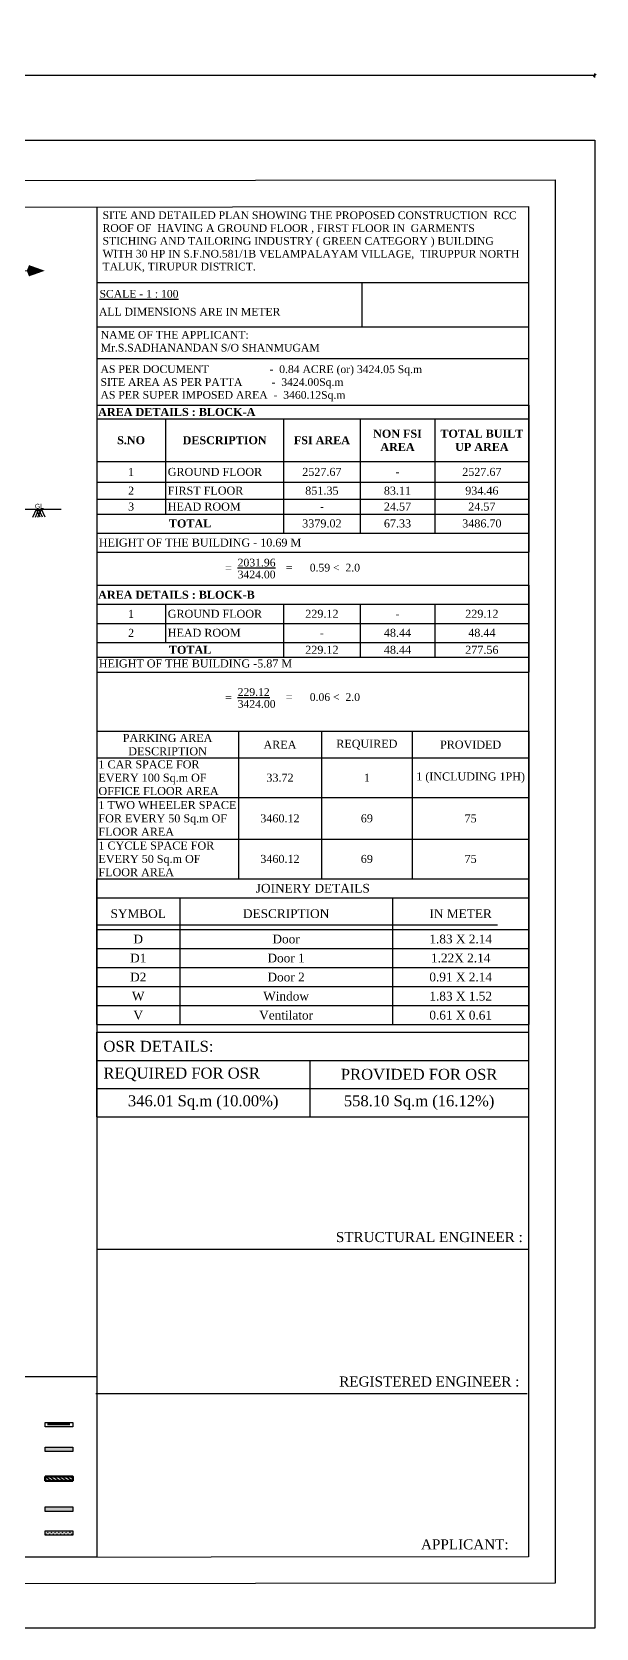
# Model space of a CAD drawing. Header units: metres. Extents: x 0 to 2231, y 0 to 2243.
# Drawn here: x 2189 to 2231.5, y 2121.5 to 2241.6 of the extents above; entities that cross this region are included whole.
import ezdxf
from ezdxf.enums import TextEntityAlignment as Align

# ---------------------------------------------------------------- set-up
doc = ezdxf.new("R2010")
doc.units = ezdxf.units.M
doc.layers.add('00', color=7, linetype='Continuous')
doc.styles.add('ANAND', font='times.ttf')
doc.styles.add('i', font='romantic.ttf')
doc.styles.add('RomanS', font='ARIALN.TTF')
doc.styles.get("Standard").update_dxf_attribs({"font": 'arial.ttf'})
doc.styles.add('TIMES NEW ROMAN', font='times.ttf')
doc.dimstyles.new('STANDARD$0', dxfattribs={"dimtxt": 0.25, "dimasz": 0.18, "dimexe": 0.15, "dimexo": 0.15, "dimgap": 0.1, "dimtad": 0, "dimzin": 0, "dimdsep": 46, "dimtxsty": 'Standard', "dimblk": 'OBLIQUE', "dimcen": 0.0625, "dimdle": 0.02, "dimadec": 0, "dimazin": 0, "dimtfac": 1, "dimtix": 1, "dimtofl": 0, "dimtmove": 2, "dimatfit": 3, "dimldrblk": 'OBLIQUE', "dimfxl": 0, "dimtolj": 1, "dimtzin": 0, "dimarcsym": 0})

# ---------------------------------------------------------------- blocks, each defined once
blk = doc.blocks.new('DIRECTION')
at = {"layer": '00', "lineweight": 20}
h = blk.add_hatch(color=7, dxfattribs=at)
h.paths.add_polyline_path([(2374.98, 1163.408), (2374.977, 1163.285, 1), (2375.022, 1165.532), (2375.02, 1165.409, -1)])
h.paths.add_polyline_path([(2375.007, 1164.748), (2375.009, 1164.889, 1), (2374.99, 1163.928), (2374.993, 1164.069, -1)])
at = {"layer": '00', "color": 7, "linetype": 'ByBlock', "lineweight": 20}
for p, q in [((2374.818, 1165.8), (2374.818, 1166.305)), ((2374.818, 1166.305), (2374.919, 1166.305)), ((2374.919, 1166.305), (2375.12, 1166.002)), ((2375.12, 1165.8), (2374.919, 1166.103)), ((2374.919, 1166.103), (2374.919, 1165.8)), ((2375.12, 1166.002), (2375.12, 1166.305)), ((2375.12, 1166.305), (2375.221, 1166.305)), ((2375.221, 1166.305), (2375.221, 1165.8)), ((2374.919, 1165.8), (2374.818, 1165.8)), ((2375.022, 1165.532), (2375.02, 1165.409)), ((2375.221, 1165.8), (2375.12, 1165.8)), ((2374.221, 1165.219), (2374.057, 1165.39)), ((2375.007, 1164.748), (2375.009, 1164.889)), ((2375.81, 1165.187), (2375.981, 1165.352)), ((2373.876, 1164.431), (2373.639, 1164.436)), ((2374.66, 1164.415), (2375.339, 1164.402)), ((2375.339, 1164.402), (2374.66, 1164.415)), ((2374.755, 1164.173), (2375.245, 1164.644)), ((2375.245, 1164.644), (2374.755, 1164.173)), ((2375.235, 1164.163), (2374.764, 1164.653)), ((2374.764, 1164.653), (2375.235, 1164.163)), ((2374.993, 1164.069), (2375.007, 1164.748)), ((2375.007, 1164.748), (2374.993, 1164.069)), ((2376.123, 1164.389), (2376.361, 1164.384)), ((2376.123, 1164.386), (2376.361, 1164.381)), ((2374.993, 1164.069), (2374.99, 1163.928)), ((2374.189, 1163.63), (2374.018, 1163.465)), ((2374.977, 1163.285), (2374.973, 1163.047)), ((2374.977, 1163.285), (2374.98, 1163.408)), ((2375.778, 1163.598), (2375.943, 1163.427))]:
    blk.add_line(p, q, dxfattribs=at)
at = {"layer": '00', "color": 7, "lineweight": 20}
for p, q in [((2375.04, 1166.575), (2375.042, 1166.306)), ((2375.022, 1165.532), (2375.02, 1165.841))]:
    blk.add_line(p, q, dxfattribs=at)
at = {"layer": '00', "color": 7, "linetype": 'ByBlock', "lineweight": 20}
for radius in [1.124, 1.001, 0.48, 0.34]:
    blk.add_circle((2375, 1164.408), radius, dxfattribs=at)
for points in [[(2375.052, 1167.216), (2374.841, 1166.659), (2375.04, 1166.575)], [(2375.04, 1166.575), (2375.241, 1166.651), (2375.052, 1167.216)], [(2374.306, 1165.13), (2374.533, 1165.126), (2374.302, 1164.904)], [(2375.02, 1165.409), (2375.177, 1165.246), (2374.856, 1165.252)], [(2375.722, 1165.102), (2375.717, 1164.875), (2375.495, 1165.106)], [(2373.399, 1164.44), (2373.68, 1164.515), (2373.639, 1164.436)], [(2373.677, 1164.355), (2373.639, 1164.436), (2373.399, 1164.44)], [(2373.999, 1164.428), (2374.162, 1164.585), (2374.156, 1164.265)], [(2376, 1164.388), (2375.837, 1164.231), (2375.844, 1164.552)], [(2376.319, 1164.305), (2376.361, 1164.384), (2376.601, 1164.38)], [(2376.601, 1164.38), (2376.322, 1164.465), (2376.361, 1164.384)], [(2374.278, 1163.715), (2374.283, 1163.941), (2374.504, 1163.71)], [(2375.693, 1163.687), (2375.467, 1163.691), (2375.698, 1163.913)], [(2374.98, 1163.408), (2374.823, 1163.571), (2375.143, 1163.565)], [(2374.968, 1162.807), (2374.893, 1163.089), (2374.973, 1163.047)], [(2375.053, 1163.086), (2374.973, 1163.047), (2374.968, 1162.807)]]:
    blk.add_solid(points, dxfattribs=at)
at = {"layer": '00', "color": 7, "lineweight": 20}
for s, height, rotation, style, p in [('NW', 0.1201, 43.8543, 'RomanS', (2374.528, 1164.899)), ('N', 0.12, 88.8543, 'i', (2375.094, 1165.126)), ('NE', 0.1201, 313.8543, 'RomanS', (2375.49, 1164.879)), ('W', 0.12, 88.8543, 'i', (2374.319, 1164.422)), ('E', 0.12, 88.8543, 'i', (2375.736, 1164.459)), ('SW', 0.1201, 133.8543, 'RomanS', (2374.509, 1163.937)), ('SE', 0.1201, 223.8543, 'RomanS', (2375.47, 1163.918)), ('S', 0.12, 88.8543, 'i', (2375.037, 1163.637))]:
    blk.add_text(s, height=height, rotation=rotation, dxfattribs=dict(at, style=style)).set_placement(p, align=Align.CENTER)
blk = doc.blocks.new('*T415')
at = {"color": 0, "linetype": 'ByBlock', "lineweight": -2}
for p, q in [((0, 0), (32.53, 0)), ((0, 0), (0, -10.98)), ((32.53, 0), (32.53, -10.98)), ((0, -1.43), (32.53, -1.43)), ((6.26, -1.43), (6.26, -10.98)), ((22.27, -1.43), (22.27, -10.98)), ((0, -3.82), (32.53, -3.82)), ((0, -5.25), (32.53, -5.25)), ((0, -6.69), (32.53, -6.69)), ((0, -8.12), (32.53, -8.12)), ((0, -9.55), (32.53, -9.55)), ((0, -10.98), (32.53, -10.98))]:
    blk.add_line(p, q, dxfattribs=at)
at = {"color": 0, "insert": (16.27, -0.72), "char_height": 0.6616, "width": 32.041, "attachment_point": 5}
blk.add_mtext('{\\fTimes New Roman|b0|i0|c0|p18;JOINERY DETAILS}', dxfattribs=at)
at = {"color": 0, "attachment_point": 5, "style": 'TIMES NEW ROMAN'}
for s, insert, char_height, width in [('SYMBOL', (3.13, -2.63), 0.662, 5.7646), ('DESCRIPTION', (14.26, -2.63), 0.6616, 15.519), ('{\\fTimes New Roman|b0|i0|c0|p18;IN METER}', (27.4, -2.63), 0.6616, 9.7707), ('{\\fTimes New Roman|b0|i0|c0|p18;D}', (3.13, -4.54), 0.6616, 5.7646), ('Door ', (14.26, -4.54), 0.662, 15.519), ('1.83 X 2.14', (27.4, -4.54), 0.6616, 9.7707), ('{\\fTimes New Roman|b0|i0|c0|p18;D1}', (3.13, -5.97), 0.6616, 5.7646), ('Door 1', (14.26, -5.97), 0.662, 15.519), ('1.22X 2.14', (27.4, -5.97), 0.662, 9.7707), ('D2', (3.13, -7.4), 0.662, 5.7646), ('Door 2', (14.26, -7.4), 0.662, 15.519), ('0.91 X 2.14', (27.4, -7.4), 0.6616, 9.7707), ('W', (3.13, -8.84), 0.662, 5.7646), ('Window ', (14.26, -8.84), 0.662, 15.519), ('1.83 X 1.52', (27.4, -8.84), 0.6616, 9.7707), ('{\\fTimes New Roman|b0|i0|c0|p18;V}', (3.13, -10.27), 0.6616, 5.7646), ('Ventilator', (14.26, -10.27), 0.662, 15.519), ('0.61 X 0.61', (27.4, -10.27), 0.6616, 9.7707)]:
    blk.add_mtext(s, dxfattribs=dict(at, insert=insert, char_height=char_height, width=width))
blk = doc.blocks.new('*T416')
at = {"color": 0, "linetype": 'ByBlock', "lineweight": -2}
for p, q in [((0, 0), (32.53, 0)), ((0, 0), (0, -11.06)), ((32.53, 0), (32.53, -11.06)), ((0, -1.03), (32.53, -1.03)), ((5.19, -1.03), (5.19, -8.19)), ((14.07, -1.03), (14.07, -9.62)), ((19.82, -1.03), (19.82, -9.62)), ((25.45, -1.03), (25.45, -9.62)), ((0, -4.24), (32.53, -4.24)), ((0, -5.79), (32.53, -5.79)), ((0, -7.06), (32.53, -7.06)), ((0, -8.19), (32.53, -8.19)), ((0, -9.62), (32.53, -9.62)), ((0, -11.06), (32.53, -11.06))]:
    blk.add_line(p, q, dxfattribs=at)
at = {"color": 0, "style": 'TIMES NEW ROMAN'}
for s, insert, char_height, width, attachment_point in [('{\\fTimes New Roman|b1|i0|c0|p18;AREA DETAILS : BLOCK-A}', (0.11, -0.51), 0.604, 32.3116, 4), ('{\\fTimes New Roman|b1|i0|c0|p18;S.NO}', (2.59, -2.64), 0.6022, 4.8697, 5), ('{\\fTimes New Roman|b1|i0|c0|p18;DESCRIPTION}', (9.63, -2.64), 0.6022, 8.5602, 5), ('{\\fTimes New Roman|b1|i0|c0|p18;FSI AREA }', (16.95, -2.64), 0.6022, 5.4319, 5), ('{\\fTimes New Roman|b1|i0|c0|p18;NON FSI AREA }', (22.64, -2.64), 0.6022, 5.3106, 5), ('{\\fTimes New Roman|b1|i0|c0|p18;TOTAL BUILT UP AREA }', (28.99, -2.64), 0.6022, 6.7627, 5), ('1', (2.59, -5.02), 0.602, 4.8697, 5), ('GROUND FLOOR ', (5.35, -5.02), 0.6022, 8.5602, 4), ('2527.67', (16.95, -5.02), 0.601, 5.4319, 5), ('2527.67', (28.99, -5.02), 0.602, 6.7627, 5), ('2', (2.59, -6.43), 0.602, 4.8697, 5), ('FIRST FLOOR ', (5.35, -6.43), 0.6022, 8.5602, 4), ('851.35', (16.95, -6.43), 0.604, 5.4319, 5), ('83.11', (22.64, -6.43), 0.602, 5.3106, 5), ('934.46', (28.99, -6.43), 0.602, 6.7627, 5), ('3', (2.59, -7.63), 0.602, 4.8697, 5), ('HEAD ROOM', (5.35, -7.63), 0.602, 8.5602, 4), ('24.57', (22.64, -7.63), 0.602, 5.3106, 5), ('24.57', (28.99, -7.63), 0.602, 6.7627, 5), ('{\\fTimes New Roman|b1|i0|c0|p18;TOTAL }', (7.03, -8.9), 0.6022, 13.7497, 5), ('3379.02', (16.95, -8.9), 0.604, 5.4319, 5), ('67.33', (22.64, -8.9), 0.602, 5.3106, 5), ('3486.70', (28.99, -8.9), 0.602, 6.7627, 5), ('HEIGHT OF THE BUILDING - 10.69 M', (0.16, -10.34), 0.6022, 32.2145, 4)]:
    blk.add_mtext(s, dxfattribs=dict(at, insert=insert, char_height=char_height, width=width, attachment_point=attachment_point))
at = {"color": 0, "attachment_point": 5}
for insert, char_height, width in [((22.64, -5.02), 0.604, 5.3106), ((16.95, -7.63), 0.602, 5.4319)]:
    blk.add_mtext('-', dxfattribs=dict(at, insert=insert, char_height=char_height, width=width))
blk = doc.blocks.new('*T417')
at = {"color": 0, "linetype": 'ByBlock', "lineweight": -2}
for p, q in [((0, 0), (32.53, 0)), ((0, 0), (0, -11.1)), ((10.66, 0), (10.66, -11.1)), ((16.91, 0), (16.91, -11.1)), ((23.75, 0), (23.75, -11.1)), ((32.53, 0), (32.53, -11.1)), ((0, -2.01), (32.53, -2.01)), ((0, -4.98), (32.53, -4.98)), ((0, -8.13), (32.53, -8.13)), ((0, -11.1), (32.53, -11.1))]:
    blk.add_line(p, q, dxfattribs=at)
at = {"color": 0, "char_height": 0.602, "style": 'TIMES NEW ROMAN'}
for s, insert, width, attachment_point in [('PARKING AREA DESCRIPTION', (5.33, -1.01), 10.3659, 5), ('AREA', (13.79, -1.01), 5.9467, 5), ('REQUIRED', (20.33, -1.01), 6.5441, 5), ('PROVIDED', (28.14, -1.01), 8.4798, 5), ('1 CAR SPACE FOR EVERY 100 Sq.m OF OFFICE FLOOR AREA', (0.13, -3.5), 10.4114, 4), ('33.72', (13.79, -3.5), 6.0114, 5), ('1 TWO WHEELER SPACE FOR EVERY 50 Sq.m OF FLOOR AREA', (0.13, -6.56), 10.4114, 4), ('3460.12', (13.79, -6.56), 6.0114, 5), ('1 CYCLE SPACE FOR EVERY 50 Sq.m OF FLOOR AREA', (0.13, -9.61), 10.4114, 4), ('3460.12', (13.79, -9.61), 6.0114, 5)]:
    blk.add_mtext(s, dxfattribs=dict(at, insert=insert, width=width, attachment_point=attachment_point))
at = {"char_height": 0.602, "attachment_point": 5, "style": 'TIMES NEW ROMAN'}
for s, insert, width in [('1', (20.33, -3.5), 6.3953), ('1 (INCLUDING 1PH)', (28.14, -3.5), 8.331), ('69', (20.33, -6.56), 6.3953), ('75', (28.14, -6.56), 8.331), ('69', (20.33, -9.61), 6.3953), ('75', (28.14, -9.61), 8.331)]:
    blk.add_mtext(s, dxfattribs=dict(at, insert=insert, width=width))
blk = doc.blocks.new('*T418')
at = {"color": 0, "linetype": 'ByBlock', "lineweight": -2}
for p, q in [((0, 0), (32.53, 0)), ((0, 0), (0, -6.55)), ((32.53, 0), (32.53, -6.55)), ((0, -1.43), (32.53, -1.43)), ((5.19, -1.43), (5.19, -4.3)), ((14.07, -1.43), (14.07, -5.42)), ((19.82, -1.43), (19.82, -5.42)), ((25.45, -1.43), (25.45, -5.42)), ((0, -2.87), (32.53, -2.87)), ((0, -4.3), (32.53, -4.3)), ((0, -5.42), (32.53, -5.42)), ((0, -6.55), (32.53, -6.55))]:
    blk.add_line(p, q, dxfattribs=at)
at = {"color": 0, "style": 'TIMES NEW ROMAN'}
for s, insert, char_height, width, attachment_point in [('{\\fTimes New Roman|b1|i0|c0|p18;AREA DETAILS : BLOCK-B}', (0.11, -0.72), 0.604, 32.3116, 4), ('1', (2.59, -2.15), 0.602, 4.8697, 5), ('GROUND FLOOR ', (5.35, -2.15), 0.6022, 8.5602, 4), ('229.12', (16.95, -2.15), 0.602, 5.4319, 5), ('-', (22.64, -2.15), 0.602, 5.3106, 5), ('229.12', (28.99, -2.15), 0.602, 6.7627, 5), ('2', (2.59, -3.58), 0.602, 4.8697, 5), ('HEAD ROOM', (5.35, -3.58), 0.602, 8.5602, 4), ('48.44', (22.64, -3.58), 0.602, 5.3106, 5), ('48.44', (28.99, -3.58), 0.602, 6.7627, 5), ('{\\fTimes New Roman|b1|i0|c0|p18;TOTAL }', (7.03, -4.86), 0.6022, 13.7497, 5), ('229.12', (16.95, -4.86), 0.604, 5.5924, 5), ('-', (16.95, -3.58), 0.602, 5.4319, 5), ('48.44', (22.64, -4.86), 0.604, 5.4711, 5), ('277.56', (28.99, -4.86), 0.604, 6.9233, 5), ('HEIGHT OF THE BUILDING -5.87 M ', (0.16, -5.58), 0.6022, 32.2145, 1)]:
    blk.add_mtext(s, dxfattribs=dict(at, insert=insert, char_height=char_height, width=width, attachment_point=attachment_point))
blk = doc.blocks.new('_Oblique')
at = {"color": 0, "lineweight": -2}
blk.add_line((-0.5, -0.5), (0.5, 0.5), dxfattribs=at)
blk = doc.blocks.new('*D567')
at = {"color": 0, "lineweight": -2}
for p, q in [((1887.03, 2238.28), (2048.76, 2238.28)), ((1887.05, 2238.13), (1887.05, 2238.43)), ((2231.39, 2238.28), (2069.66, 2238.28)), ((2231.37, 2238.13), (2231.37, 2238.43))]:
    blk.add_line(p, q, dxfattribs=at)
at = {"layer": 'Defpoints', "color": 0}
for p in [(2231.37, 2238.28), (1887.05, 2233.42), (2231.37, 2233.42)]:
    blk.add_point(p, dxfattribs=at)
at = {"color": 0, "lineweight": -2, "xscale": 0.18, "yscale": 0.18, "zscale": 0.18, "rotation": 180}
blk.add_blockref('_Oblique', (1887.05, 2238.28), dxfattribs=at)
at = {"color": 0, "lineweight": -2, "xscale": 0.18, "yscale": 0.18, "zscale": 0.18}
blk.add_blockref('_Oblique', (2231.37, 2238.28), dxfattribs=at)
at = {"color": 0, "insert": (2059.21, 2238.28), "char_height": 5, "attachment_point": 5}
blk.add_mtext('\\A1;344.32', dxfattribs=at)
blk = doc.blocks.new('*T419')
at = {"color": 0, "linetype": 'ByBlock', "lineweight": -2}
for p, q in [((0, 0), (32.5, 0)), ((0, 0), (0, -6.35)), ((32.5, 0), (32.5, -6.35)), ((0, -2.12), (32.5, -2.12)), ((16.05, -2.12), (16.05, -6.35)), ((0, -4.23), (32.5, -4.23)), ((0, -6.35), (32.5, -6.35))]:
    blk.add_line(p, q, dxfattribs=at)
at = {"color": 0, "char_height": 0.8258, "style": 'TIMES NEW ROMAN'}
for s, insert, width, attachment_point in [('OSR DETAILS:', (0.51, -1.06), 31.4857, 4), ('REQUIRED FOR OSR', (0.51, -3.17), 15.0358, 4), ('PROVIDED FOR OSR', (24.27, -3.17), 15.4358, 5), ('{\\C256;346.01 Sq.m (10.00%)}', (8.02, -5.29), 15.0358, 5), ('{\\C256;558.10 Sq.m (16.12%)}', (24.27, -5.29), 15.4358, 5)]:
    blk.add_mtext(s, dxfattribs=dict(at, insert=insert, width=width, attachment_point=attachment_point))

msp = doc.modelspace()

# ---------------------------------------------------------------- hatches: boundary and pattern name
h = msp.add_hatch(color=2)
h.dxf.hatch_style = 1
h.paths.add_polyline_path([(2190.00611, 2135.05921), (2192.07327, 2135.05921), (2192.07327, 2134.72919), (2190.00611, 2134.72919)])
at = {"ltscale": 2}
h = msp.add_hatch(dxfattribs=at)
h.set_pattern_fill('ANSI31', color=256, scale=1.429981, angle=100)
h.set_pattern_definition([(145, (1598.36485, 710.69164), (-0.102525439, -0.1464215), [])])
h.paths.add_polyline_path([(2190.00611, 2132.87045), (2190.00611, 2132.54043), (2192.07327, 2132.54043), (2192.07327, 2132.87045)])
h = msp.add_hatch(color=24)
h.dxf.hatch_style = 1
h.paths.add_polyline_path([(2190.00611, 2130.56543), (2192.07327, 2130.56543), (2192.07327, 2130.23541), (2190.00611, 2130.23541)])
h = msp.add_hatch(color=80)
h.dxf.hatch_style = 1
h.paths.add_polyline_path([(2190.00611, 2128.78257), (2192.07327, 2128.78257), (2192.07327, 2128.45255), (2190.00611, 2128.45255)])
h = msp.add_hatch()
h.set_pattern_fill('GRASS', color=256, scale=0.007729)
h.set_pattern_definition([(90, (-55700.7661, -28957.6036), (-0.13882560306, 0.13882560306), [0.036811697, -0.2408395091]), (45, (-55700.7661, -28957.6036), (-0.1388256031, 0.1388256031), [0.036811697, -0.1595173537]), (135, (-55700.7661, -28957.6036), (-0.1388256031, -0.1388256031), [0.036811697, -0.1595173537])])
h.paths.add_polyline_path([(2192.07327, 2128.78257), (2190.00611, 2128.78257), (2190.00611, 2128.45255), (2192.07327, 2128.45255)])

# ---------------------------------------------------------------- linework, layer by layer
for p, q in [((2193.8781, 2228.37396), (2193.8781, 2126.774)), ((2193.8781, 2228.37396), (2193.8781, 2193.88122)), ((2150.84005, 2205.65369), (2191.21422, 2205.65369)), ((2189.0791, 2205.0515), (2189.3515, 2205.65369)), ((2189.26253, 2205.0515), (2189.53493, 2205.65369)), ((2189.6239, 2205.0515), (2189.3515, 2205.65369)), ((2189.44597, 2205.0515), (2189.71837, 2205.65369)), ((2189.80733, 2205.0515), (2189.53493, 2205.65369)), ((2189.99077, 2205.0515), (2189.71837, 2205.65369))]:
    msp.add_line(p, q)
at = {"ltscale": 5}
for p, q in [((2193.8781, 2222.70291), (2226.41252, 2222.70291)), ((2213.86995, 2219.36428), (2213.86995, 2222.70291)), ((2193.8781, 2219.36428), (2226.41252, 2219.36428)), ((2193.8781, 2216.98914), (2226.41252, 2216.98914))]:
    msp.add_line(p, q, dxfattribs=at)
at = {"ltscale": 10}
for p, q in [((2224.03956, 2174.33314), (2193.94877, 2174.33314)), ((2226.37444, 2149.93584), (2193.9107, 2149.93584)), ((2226.2657, 2139.07249), (2193.80196, 2139.07249))]:
    msp.add_line(p, q, dxfattribs=at)
at = {"color": 94, "lineweight": 53}
msp.add_line((2190.183, 2136.78561), (2191.86231, 2136.78561), dxfattribs=at)
for points in [[(1887.04979, 2233.42151), (2231.37444, 2233.42151), (2231.37444, 2121.45315), (1887.04979, 2121.45315)], [(1890.03211, 2230.05315), (2228.37444, 2230.42151), (2228.37444, 2124.82151), (1890.03211, 2124.45315)], [(1892.03211, 2228.05315), (2226.37444, 2228.42151), (2226.37444, 2126.82151), (1892.03211, 2126.45315)], [(2179.70988, 2140.37178), (2193.89755, 2140.37178), (2193.89755, 2126.78573), (2179.70988, 2126.78573)]]:
    msp.add_lwpolyline(points, close=True)
at = {"ltscale": 16}
for points in [[(2190.00611, 2136.93033), (2192.07327, 2136.93033), (2192.07327, 2136.60031), (2190.00611, 2136.60031)], [(2190.00611, 2135.05921), (2192.07327, 2135.05921), (2192.07327, 2134.72919), (2190.00611, 2134.72919)], [(2190.00611, 2130.56543), (2192.07327, 2130.56543), (2192.07327, 2130.23541), (2190.00611, 2130.23541)], [(2190.00611, 2128.78257), (2192.07327, 2128.78257), (2192.07327, 2128.45255), (2190.00611, 2128.45255)]]:
    msp.add_lwpolyline(points, close=True, dxfattribs=at)
at = {"color": 1, "lineweight": 53, "ltscale": 16}
msp.add_lwpolyline([(2190.00611, 2132.87045), (2192.07327, 2132.87045), (2192.07327, 2132.54043), (2190.00611, 2132.54043)], close=True, dxfattribs=at)

# ---------------------------------------------------------------- block references
at = {"xscale": 2.11883274194786, "yscale": 2.11883274194786, "zscale": 2.11883274194786, "rotation": 271.0057744071102}
msp.add_blockref('DIRECTION', (-371.11458, 7211.73892), dxfattribs=at)
for name, p in [('*T416', (2193.8781, 2213.46809)), ('*T418', (2193.8781, 2199.92045)), ('*T417', (2193.88188, 2188.93684)), ('*T415', (2193.87433, 2177.83808)), ('*T419', (2193.87464, 2166.28244))]:
    msp.add_blockref(name, p)

# ---------------------------------------------------------------- texts
at = {"linetype": 'ByBlock', "ltscale": 5, "style": 'TIMES NEW ROMAN'}
for p in [(2203.79568, 2201.21541), (2203.79568, 2191.47476)]:
    msp.add_text('=', height=0.581, dxfattribs=at).set_placement(p, align=Align.MIDDLE_CENTER)
at = {"attachment_point": 1, "rotation": 359.9773679, "style": 'ANAND'}
for s, insert, char_height, width in [('SITE AND DETAILED PLAN SHOWING THE PROPOSED CONSTRUCTION  RCC ROOF OF  HAVING A GROUND FLOOR , FIRST FLOOR IN  {\\C1;GARMENTS STICHING AND TAILORING INDUSTRY} ( GREEN CATEGORY ) BUILDING WITH {\\C1;30 HP} IN S.F.NO.581/1B VELAMPALAYAM VILLAGE,  TIRUPPUR NORTH  TALUK, TIRUPUR DISTRICT.', (2194.32259, 2228.06297), 0.58, 31.8020939), ('{\\LSCALE - 1 : 100}', (2194.08954, 2222.14489), 0.5810023, 29.8108247), ('{\\W2.28146; \\W5.41797;  }ALL DIMENSIONS ARE IN METER', (2191.17411, 2220.80196), 0.5810023, 16.6476687), ('NAME OF THE APPLICANT:\\PMr.S.SADHANANDAN S/O SHANMUGAM', (2194.18009, 2219.06127), 0.5810023, 25.2165472), ('AS PER DOCUMENT^I^I     -  0.84 ACRE (or) 3424.05 Sq.m\\PSITE AREA AS PER PATTA          -  3424.00Sq.m  \\P{\\A1;AS PER SUPER IMPOSED AREA  }-  3460.12Sq.m{\\A1;^I}', (2194.16845, 2216.47697), 0.5810023, 29.5949053)]:
    msp.add_mtext(s, dxfattribs=dict(at, insert=insert, char_height=char_height, width=width))
at = {"insert": (2189.23336, 2206.0507), "char_height": 0.354661, "attachment_point": 1}
msp.add_mtext_dynamic_manual_height_columns('GL', width=0.2659959, gutter_width=22.16632, heights=[0], dxfattribs=at)
at = {"char_height": 0.5810023, "width": 2.8731014, "attachment_point": 1, "line_spacing_factor": 0.9247, "style": 'TIMES NEW ROMAN'}
for s, insert in [('\\L2031.96\\l 3424.00', (2204.48823, 2201.91852)), ('{\\L229.12} 3424.00', (2204.48823, 2192.17787))]:
    msp.add_mtext(s, dxfattribs=dict(at, insert=insert))
at = {"linetype": 'ByBlock', "ltscale": 5, "char_height": 0.5810023, "attachment_point": 1, "style": 'TIMES NEW ROMAN'}
for s, insert in [('\\A1;{\\W2.708984; }={\\W5.943359; }0.59 <  2.0', (2207.52209, 2201.54002)), ('\\A1;{\\W2.708984; }={\\W5.943359; }0.06 <  2.0', (2207.52209, 2191.79937))]:
    msp.add_mtext_dynamic_manual_height_columns(s, width=19.9071955, gutter_width=7.41358, heights=[0], dxfattribs=dict(at, insert=insert))
at = {"attachment_point": 1, "style": 'TIMES NEW ROMAN'}
for s, width, insert, char_height in [('STRUCTURAL ENGINEER :', 17.0227977, (2211.87875, 2151.25572), 0.7553029), ('REGISTERED ENGINEER :', 13.2409228, (2212.13407, 2140.38567), 0.7553029), ('APPLICANT:', 7.5039019, (2218.28806, 2128.1307), 0.755303)]:
    msp.add_mtext_dynamic_manual_height_columns(s, width=width, gutter_width=0.93959, heights=[0], dxfattribs=dict(at, insert=insert, char_height=char_height))

# ---------------------------------------------------------------- dimensions: what is measured, and where the dimension line sits
dim = msp.add_linear_dim(base=(2231.37444, 2238.27806), p1=(1887.04979, 2233.42151), p2=(2231.37444, 2233.42151), dimstyle='STANDARD$0', override={"dimtxt": 5})
dim.commit()
dim.dimension.update_dxf_attribs({"geometry": '*D567', "text_midpoint": (2059.21212, 2238.27806)})

doc.saveas('drawing.dxf')
